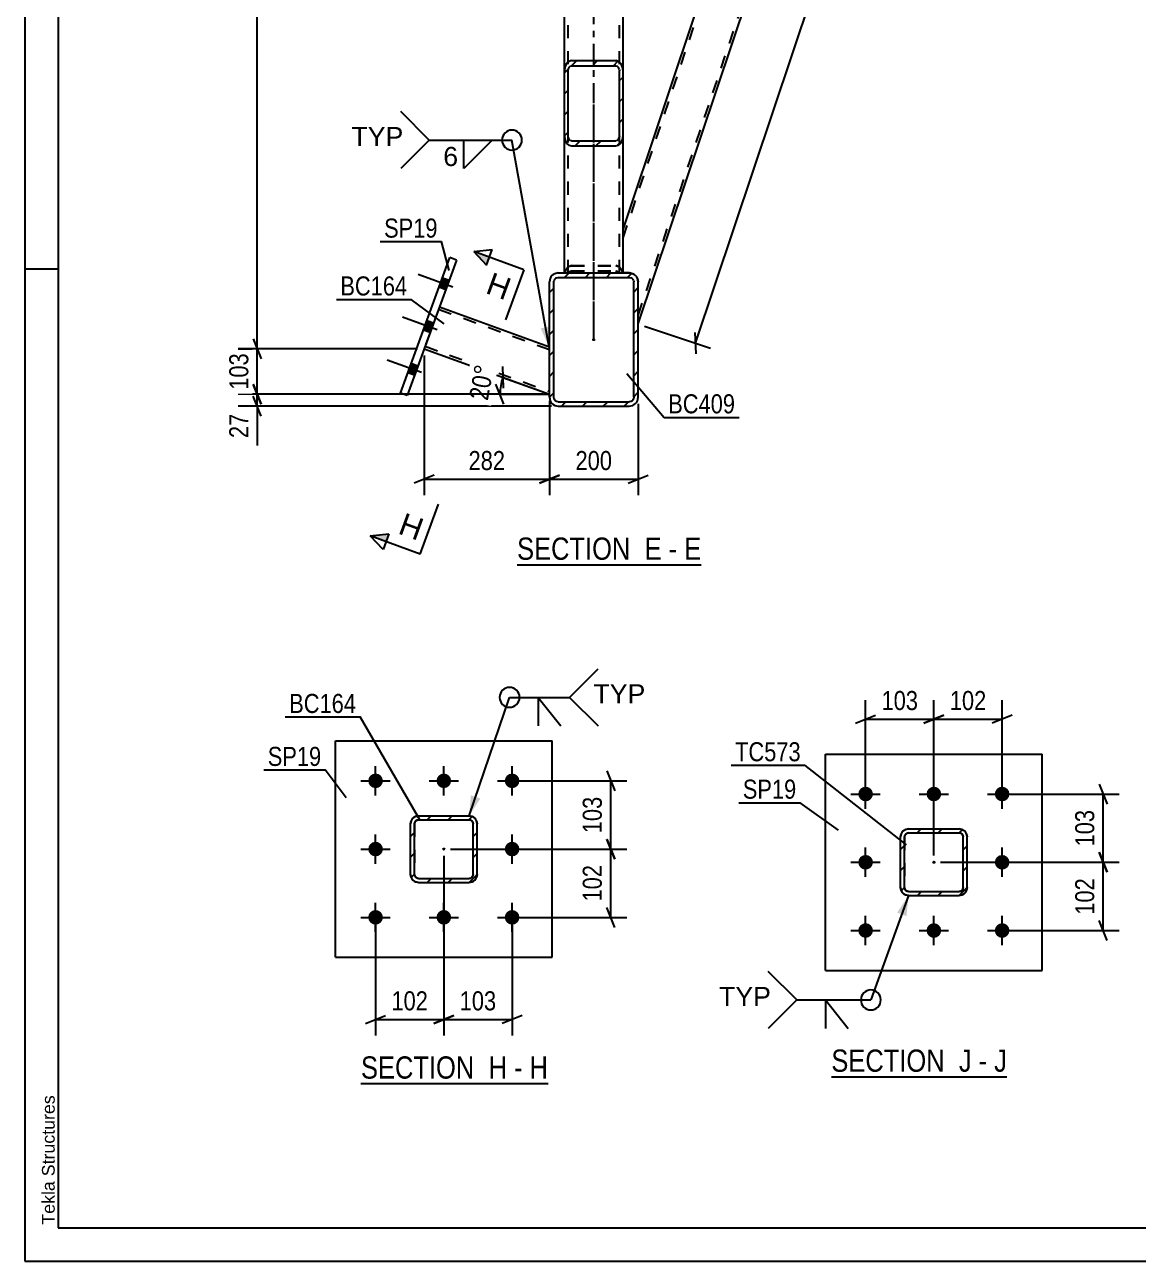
# Model space of a CAD drawing. Header units: millimetres. Extents: x 0 to 594, y 0 to 420.
# Drawn here: x 0 to 167.2, y 0 to 185.7 of the extents above; entities that cross this region are included whole.
import ezdxf

# ---------------------------------------------------------------- set-up
doc = ezdxf.new("R2010")
doc.units = ezdxf.units.MM
doc.linetypes.add('DXK_LINE_DOT2', pattern=[3.9198, 1.9599, -1.9599])
doc.linetypes.add('DXK_LINE_DOT3', pattern=[5.9187, 2.979, -0.9799, 0.9799, -0.9799])
doc.styles.add('Arial', font='ARIAL.TTF', dxfattribs={"height": 0.2})
doc.styles.add('Arial Narrow', font='ARIALN.TTF', dxfattribs={"height": 0.2})

# ---------------------------------------------------------------- blocks, each defined once
blk = doc.blocks.new('Unknown-761549947-1163 - 19837')
at = {"color": 5, "linetype": 'Continuous'}
for p, q in [((0, 420), (0, 0)), ((5, 415), (5, 5)), ((5, 149), (0, 149)), ((5, 5), (589, 5)), ((0, 0), (594, 0))]:
    blk.add_line(p, q, dxfattribs=at)
at = {"color": 174, "linetype": 'Continuous', "style": 'Arial'}
blk.add_text('Tekla Structures', height=1.9102, rotation=90, dxfattribs=at).set_placement((4.5, 5.5))
blk = doc.blocks.new('Unknown-761549947-11 - 20387')
at = {"color": 6, "linetype": 'Continuous'}
blk.add_line((50.49, 26.68), (78.57, 26.68), dxfattribs=at)
at = {"color": 0, "linetype": 'Continuous'}
for points in [[(68.6, 27.43), (68.6, 30.93), (50.49, 30.93), (50.49, 27.43)], [(72.42, 27.43), (72.42, 30.93), (69.65, 30.93), (69.65, 27.43)], [(74.75, 27.43), (74.75, 30.93), (73.47, 30.93), (73.47, 27.43)], [(78.57, 27.43), (78.57, 30.93), (75.8, 30.93), (75.8, 27.43)]]:
    blk.add_wipeout(points, dxfattribs=at)
at = {"color": 7, "linetype": 'Continuous', "style": 'Arial Narrow'}
for s, p in [('SECTION ', (50.49, 27.43)), ('H', (69.65, 27.43)), ('H', (75.8, 27.43)), ('-', (73.47, 27.43))]:
    blk.add_text(s, height=3.34, dxfattribs=at).set_placement(p)
blk = doc.blocks.new('Unknown-761549947-12 - 20851')
at = {"color": 6, "linetype": 'Continuous'}
blk.add_line((121.12, 27.71), (147.48, 27.71), dxfattribs=at)
at = {"color": 0, "linetype": 'Continuous'}
for points in [[(139.23, 28.46), (139.23, 31.96), (121.12, 31.96), (121.12, 28.46)], [(142.19, 28.46), (142.19, 31.96), (140.28, 31.96), (140.28, 28.46)], [(144.52, 28.46), (144.52, 31.96), (143.24, 31.96), (143.24, 28.46)], [(147.48, 28.46), (147.48, 31.96), (145.57, 31.96), (145.57, 28.46)]]:
    blk.add_wipeout(points, dxfattribs=at)
at = {"color": 7, "linetype": 'Continuous', "style": 'Arial Narrow'}
for s, p in [('SECTION ', (121.12, 28.46)), ('J', (140.28, 28.46)), ('J', (145.57, 28.46)), ('-', (143.24, 28.46))]:
    blk.add_text(s, height=3.34, dxfattribs=at).set_placement(p)
blk = doc.blocks.new('Unknown-761549947-67 - 13971')
at = {"color": 6, "linetype": 'Continuous'}
blk.add_line((73.93, 104.6), (101.58, 104.6), dxfattribs=at)
at = {"color": 0, "linetype": 'Continuous'}
for points in [[(92.04, 105.35), (92.04, 108.85), (73.93, 108.85), (73.93, 105.35)], [(95.64, 105.35), (95.64, 108.85), (93.09, 108.85), (93.09, 105.35)], [(97.97, 105.35), (97.97, 108.85), (96.69, 108.85), (96.69, 105.35)], [(101.58, 105.35), (101.58, 108.85), (99.02, 108.85), (99.02, 105.35)]]:
    blk.add_wipeout(points, dxfattribs=at)
at = {"color": 7, "linetype": 'Continuous', "style": 'Arial Narrow'}
for s, p in [('SECTION ', (73.93, 105.35)), ('E', (93.09, 105.35)), ('E', (99.02, 105.35)), ('-', (96.69, 105.35))]:
    blk.add_text(s, height=3.34, dxfattribs=at).set_placement(p)
blk = doc.blocks.new('Part-761549947-20405 - 20387')
at = {"linetype": 'Continuous'}
h = blk.add_hatch(dxfattribs=at)
h.set_pattern_fill('', scale=0.7, style=0, pattern_type=0)
h.set_pattern_definition([(45, (66.7297, 56.8973), (-1.57154, 1.57154), [])])
h.paths.add_polyline_path([(59.13, 56.9), (66.73, 56.9), (67.19, 56.99), (67.58, 57.25), (67.84, 57.64), (67.93, 58.1), (67.93, 65.7), (67.84, 66.16), (67.58, 66.55), (67.19, 66.81), (66.73, 66.9), (59.13, 66.9), (58.67, 66.81), (58.28, 66.55), (58.02, 66.16), (57.93, 65.7), (57.93, 58.1), (58.02, 57.64), (58.28, 57.25), (58.67, 56.99)])
h.paths.add_polyline_path([(58.58, 57.87), (58.53, 58.1), (58.53, 65.7), (58.58, 65.93), (58.71, 66.12), (58.9, 66.25), (59.13, 66.3), (66.73, 66.3), (66.96, 66.25), (67.15, 66.12), (67.28, 65.93), (67.33, 65.7), (67.33, 58.1), (67.28, 57.87), (67.15, 57.67), (66.96, 57.54), (66.73, 57.5), (59.13, 57.5), (58.9, 57.54), (58.71, 57.67)])
blk.add_hatch(color=30, dxfattribs=at).paths.add_polyline_path([(62.93, 61.8, -1), (62.93, 62, -1)])
at = {"color": 7, "linetype": 'DXK_LINE_DOT2'}
for p, q in [((58.67, 66.81), (59.13, 66.9)), ((59.13, 66.9), (66.73, 66.9)), ((66.73, 66.9), (67.19, 66.81)), ((57.93, 65.7), (58.02, 66.16)), ((57.93, 58.1), (57.93, 65.7)), ((58.58, 65.93), (58.53, 65.7)), ((58.53, 65.7), (58.53, 58.1)), ((58.71, 66.12), (58.58, 65.93)), ((58.9, 66.25), (58.71, 66.12)), ((59.13, 66.3), (58.9, 66.25)), ((59.13, 66.3), (66.73, 66.3)), ((66.96, 66.25), (66.73, 66.3)), ((67.15, 66.12), (66.96, 66.25)), ((67.28, 65.93), (67.15, 66.12)), ((67.33, 65.7), (67.28, 65.93)), ((67.33, 58.1), (67.33, 65.7)), ((67.84, 66.16), (67.93, 65.7)), ((67.93, 58.1), (67.93, 65.7)), ((58.02, 57.64), (57.93, 58.1)), ((58.53, 58.1), (58.58, 57.87)), ((58.58, 57.87), (58.71, 57.67)), ((58.71, 57.67), (58.9, 57.54)), ((66.96, 57.54), (67.15, 57.67)), ((67.15, 57.67), (67.28, 57.87)), ((67.28, 57.87), (67.33, 58.1)), ((67.93, 58.1), (67.84, 57.64)), ((59.13, 56.9), (58.67, 56.99)), ((58.9, 57.54), (59.13, 57.5)), ((59.13, 57.5), (66.73, 57.5)), ((59.13, 56.9), (66.73, 56.9)), ((66.73, 57.5), (66.96, 57.54)), ((67.19, 56.99), (66.73, 56.9))]:
    blk.add_line(p, q, dxfattribs=at)
at = {"color": 2, "linetype": 'Continuous'}
for p, q in [((59.13, 66.9), (58.67, 66.81)), ((59.13, 66.9), (66.73, 66.9)), ((67.19, 66.81), (66.73, 66.9)), ((58.02, 66.16), (57.93, 65.7)), ((57.93, 58.1), (57.93, 65.7)), ((58.53, 65.7), (58.58, 65.93)), ((58.53, 58.1), (58.53, 65.7)), ((58.58, 65.93), (58.71, 66.12)), ((58.71, 66.12), (58.9, 66.25)), ((58.9, 66.25), (59.13, 66.3)), ((59.13, 66.3), (66.73, 66.3)), ((66.73, 66.3), (66.96, 66.25)), ((66.96, 66.25), (67.15, 66.12)), ((67.15, 66.12), (67.28, 65.93)), ((67.28, 65.93), (67.33, 65.7)), ((67.33, 58.1), (67.33, 65.7)), ((67.93, 65.7), (67.84, 66.16)), ((67.93, 58.1), (67.93, 65.7)), ((57.93, 58.1), (58.02, 57.64)), ((58.58, 57.87), (58.53, 58.1)), ((58.71, 57.67), (58.58, 57.87)), ((58.9, 57.54), (58.71, 57.67)), ((67.15, 57.67), (66.96, 57.54)), ((67.28, 57.87), (67.15, 57.67)), ((67.33, 58.1), (67.28, 57.87)), ((67.84, 57.64), (67.93, 58.1)), ((58.67, 56.99), (59.13, 56.9)), ((59.13, 57.5), (58.9, 57.54)), ((59.13, 57.5), (66.73, 57.5)), ((59.13, 56.9), (66.73, 56.9)), ((66.96, 57.54), (66.73, 57.5)), ((66.73, 56.9), (67.19, 56.99))]:
    blk.add_line(p, q, dxfattribs=at)
at = {"color": 7, "linetype": 'DXK_LINE_DOT3'}
blk.add_line((62.93, 61.9), (62.93, 61.9), dxfattribs=at)
at = {"color": 30, "linetype": 'DXK_LINE_DOT3'}
blk.add_line((62.93, 61.9), (62.93, 61.9), dxfattribs=at)
at = {"color": 30, "linetype": 'Continuous'}
blk.add_circle((62.93, 61.9), 0.1, dxfattribs=at)
at = {"color": 7, "linetype": 'DXK_LINE_DOT2'}
for centre, start, end in [((59.13, 65.7), 112.5, 157.5), ((66.73, 65.7), 22.5, 67.5), ((59.13, 58.1), 202.5, 247.5), ((66.73, 58.1), 292.5, 337.5)]:
    blk.add_arc(centre, 1.2, start, end, dxfattribs=at)
at = {"color": 2, "linetype": 'Continuous'}
for centre, start, end in [((59.13, 65.7), 112.5, 157.5), ((66.73, 65.7), 22.5, 67.5), ((59.13, 58.1), 202.5, 247.5), ((66.73, 58.1), 292.5, 337.5)]:
    blk.add_arc(centre, 1.2, start, end, dxfattribs=at)
blk = doc.blocks.new('Part-761549947-20417 - 20387')
at = {"color": 2, "linetype": 'Continuous'}
for p, q in [((46.68, 45.65), (46.68, 78.15)), ((46.68, 78.15), (79.18, 78.15)), ((79.18, 45.65), (79.18, 78.15)), ((46.68, 45.65), (79.18, 45.65))]:
    blk.add_line(p, q, dxfattribs=at)
blk = doc.blocks.new('Bolt-761549947-20475 - 20387')
at = {"linetype": 'Continuous'}
for points in [[(52.68, 73.25, -1), (52.68, 71.05, -1)], [(62.93, 73.25, -1), (62.93, 71.05, -1)], [(73.18, 73.25, -1), (73.18, 71.05, -1)], [(52.68, 63, -1), (52.68, 60.8, -1)], [(73.18, 63, -1), (73.18, 60.8, -1)], [(52.68, 52.75, -1), (52.68, 50.55, -1)], [(62.93, 52.75, -1), (62.93, 50.55, -1)], [(73.18, 52.75, -1), (73.18, 50.55, -1)]]:
    blk.add_hatch(color=1, dxfattribs=at).paths.add_polyline_path(points)
at = {"color": 1, "linetype": 'Continuous'}
for p, q in [((52.68, 69.95), (52.68, 74.35)), ((62.93, 69.95), (62.93, 74.35)), ((73.18, 69.95), (73.18, 74.35)), ((50.48, 72.15), (54.88, 72.15)), ((60.73, 72.15), (65.13, 72.15)), ((70.98, 72.15), (75.38, 72.15)), ((52.68, 59.7), (52.68, 64.1)), ((73.18, 59.7), (73.18, 64.1)), ((50.48, 61.9), (54.88, 61.9)), ((70.98, 61.9), (75.38, 61.9)), ((52.68, 49.45), (52.68, 53.85)), ((62.93, 49.45), (62.93, 53.85)), ((73.18, 49.45), (73.18, 53.85)), ((50.48, 51.65), (54.88, 51.65)), ((60.73, 51.65), (65.13, 51.65)), ((70.98, 51.65), (75.38, 51.65))]:
    blk.add_line(p, q, dxfattribs=at)
blk = doc.blocks.new('Part-761549947-20867 - 20851')
at = {"linetype": 'Continuous'}
h = blk.add_hatch(dxfattribs=at)
h.set_pattern_fill('', scale=0.7, style=0, pattern_type=0)
h.set_pattern_definition([(45, (140.3144, 54.921), (-1.57154, 1.57154), [])])
h.paths.add_polyline_path([(132.71, 54.92), (140.31, 54.92), (140.77, 55.01), (141.16, 55.27), (141.42, 55.66), (141.51, 56.12), (141.51, 63.72), (141.42, 64.18), (141.16, 64.57), (140.77, 64.83), (140.31, 64.92), (132.71, 64.92), (132.26, 64.83), (131.87, 64.57), (131.61, 64.18), (131.51, 63.72), (131.51, 56.12), (131.61, 55.66), (131.87, 55.27), (132.26, 55.01)])
h.paths.add_polyline_path([(132.16, 55.89), (132.11, 56.12), (132.11, 63.72), (132.16, 63.95), (132.29, 64.15), (132.48, 64.28), (132.71, 64.32), (140.31, 64.32), (140.54, 64.28), (140.74, 64.15), (140.87, 63.95), (140.91, 63.72), (140.91, 56.12), (140.87, 55.89), (140.74, 55.7), (140.54, 55.57), (140.31, 55.52), (132.71, 55.52), (132.48, 55.57), (132.29, 55.7)])
blk.add_hatch(color=30, dxfattribs=at).paths.add_polyline_path([(136.51, 59.82, -1), (136.51, 60.02, -1)])
at = {"color": 7, "linetype": 'DXK_LINE_DOT2'}
for p, q in [((131.51, 63.72), (131.61, 64.18)), ((131.51, 56.12), (131.51, 63.72)), ((132.16, 63.95), (132.11, 63.72)), ((132.11, 63.72), (132.11, 56.12)), ((132.29, 64.15), (132.16, 63.95)), ((132.26, 64.83), (132.71, 64.92)), ((132.48, 64.28), (132.29, 64.15)), ((132.71, 64.32), (132.48, 64.28)), ((132.71, 64.92), (140.31, 64.92)), ((132.71, 64.32), (140.31, 64.32)), ((140.31, 64.92), (140.77, 64.83)), ((140.54, 64.28), (140.31, 64.32)), ((140.74, 64.15), (140.54, 64.28)), ((140.87, 63.95), (140.74, 64.15)), ((140.91, 63.72), (140.87, 63.95)), ((140.91, 56.12), (140.91, 63.72)), ((141.42, 64.18), (141.51, 63.72)), ((141.51, 56.12), (141.51, 63.72)), ((131.61, 55.66), (131.51, 56.12)), ((132.11, 56.12), (132.16, 55.89)), ((132.16, 55.89), (132.29, 55.7)), ((140.74, 55.7), (140.87, 55.89)), ((140.87, 55.89), (140.91, 56.12)), ((141.51, 56.12), (141.42, 55.66)), ((132.71, 54.92), (132.26, 55.01)), ((132.29, 55.7), (132.48, 55.57)), ((132.48, 55.57), (132.71, 55.52)), ((132.71, 55.52), (140.31, 55.52)), ((132.71, 54.92), (140.31, 54.92)), ((140.31, 55.52), (140.54, 55.57)), ((140.77, 55.01), (140.31, 54.92)), ((140.54, 55.57), (140.74, 55.7))]:
    blk.add_line(p, q, dxfattribs=at)
at = {"color": 2, "linetype": 'Continuous'}
for p, q in [((131.61, 64.18), (131.51, 63.72)), ((131.51, 56.12), (131.51, 63.72)), ((132.11, 63.72), (132.16, 63.95)), ((132.11, 56.12), (132.11, 63.72)), ((132.16, 63.95), (132.29, 64.15)), ((132.71, 64.92), (132.26, 64.83)), ((132.29, 64.15), (132.48, 64.28)), ((132.48, 64.28), (132.71, 64.32)), ((132.71, 64.92), (140.31, 64.92)), ((132.71, 64.32), (140.31, 64.32)), ((140.77, 64.83), (140.31, 64.92)), ((140.31, 64.32), (140.54, 64.28)), ((140.54, 64.28), (140.74, 64.15)), ((140.74, 64.15), (140.87, 63.95)), ((140.87, 63.95), (140.91, 63.72)), ((140.91, 56.12), (140.91, 63.72)), ((141.51, 63.72), (141.42, 64.18)), ((141.51, 56.12), (141.51, 63.72)), ((131.51, 56.12), (131.61, 55.66)), ((132.16, 55.89), (132.11, 56.12)), ((132.29, 55.7), (132.16, 55.89)), ((140.87, 55.89), (140.74, 55.7)), ((140.91, 56.12), (140.87, 55.89)), ((141.42, 55.66), (141.51, 56.12)), ((132.26, 55.01), (132.71, 54.92)), ((132.48, 55.57), (132.29, 55.7)), ((132.71, 55.52), (132.48, 55.57)), ((132.71, 55.52), (140.31, 55.52)), ((132.71, 54.92), (140.31, 54.92)), ((140.54, 55.57), (140.31, 55.52)), ((140.31, 54.92), (140.77, 55.01)), ((140.74, 55.7), (140.54, 55.57))]:
    blk.add_line(p, q, dxfattribs=at)
at = {"color": 7, "linetype": 'DXK_LINE_DOT3'}
blk.add_line((136.51, 59.92), (136.51, 59.92), dxfattribs=at)
at = {"color": 30, "linetype": 'DXK_LINE_DOT3'}
blk.add_line((136.51, 59.92), (136.51, 59.92), dxfattribs=at)
at = {"color": 30, "linetype": 'Continuous'}
blk.add_circle((136.51, 59.92), 0.1, dxfattribs=at)
at = {"color": 7, "linetype": 'DXK_LINE_DOT2'}
for centre, start, end in [((132.71, 63.72), 112.5, 157.5), ((140.31, 63.72), 22.5, 67.5), ((132.71, 56.12), 202.5, 247.5), ((140.31, 56.12), 292.5, 337.5)]:
    blk.add_arc(centre, 1.2, start, end, dxfattribs=at)
at = {"color": 2, "linetype": 'Continuous'}
for centre, start, end in [((132.71, 63.72), 112.5, 157.5), ((140.31, 63.72), 22.5, 67.5), ((132.71, 56.12), 202.5, 247.5), ((140.31, 56.12), 292.5, 337.5)]:
    blk.add_arc(centre, 1.2, start, end, dxfattribs=at)
blk = doc.blocks.new('Part-761549947-20879 - 20851')
at = {"color": 2, "linetype": 'Continuous'}
for p, q in [((120.26, 43.67), (120.26, 76.17)), ((120.26, 76.17), (152.76, 76.17)), ((152.76, 43.67), (152.76, 76.17)), ((120.26, 43.67), (152.76, 43.67))]:
    blk.add_line(p, q, dxfattribs=at)
blk = doc.blocks.new('Bolt-761549947-20937 - 20851')
at = {"linetype": 'Continuous'}
for points in [[(126.26, 71.27, -1), (126.26, 69.07, -1)], [(136.51, 71.27, -1), (136.51, 69.07, -1)], [(146.76, 71.27, -1), (146.76, 69.07, -1)], [(126.26, 61.02, -1), (126.26, 58.82, -1)], [(146.76, 61.02, -1), (146.76, 58.82, -1)], [(126.26, 50.77, -1), (126.26, 48.57, -1)], [(136.51, 50.77, -1), (136.51, 48.57, -1)], [(146.76, 50.77, -1), (146.76, 48.57, -1)]]:
    blk.add_hatch(color=1, dxfattribs=at).paths.add_polyline_path(points)
at = {"color": 1, "linetype": 'Continuous'}
for p, q in [((126.26, 67.97), (126.26, 72.37)), ((136.51, 67.97), (136.51, 72.37)), ((146.76, 67.97), (146.76, 72.37)), ((124.06, 70.17), (128.46, 70.17)), ((134.31, 70.17), (138.71, 70.17)), ((144.56, 70.17), (148.96, 70.17)), ((126.26, 57.72), (126.26, 62.12)), ((146.76, 57.72), (146.76, 62.12)), ((124.06, 59.92), (128.46, 59.92)), ((144.56, 59.92), (148.96, 59.92)), ((126.26, 47.47), (126.26, 51.87)), ((136.51, 47.47), (136.51, 51.87)), ((146.76, 47.47), (146.76, 51.87)), ((124.06, 49.67), (128.46, 49.67)), ((134.31, 49.67), (138.71, 49.67)), ((144.56, 49.67), (148.96, 49.67))]:
    blk.add_line(p, q, dxfattribs=at)
blk = doc.blocks.new('Part-761549947-13993 - 13971')
at = {"color": 7, "linetype": 'DXK_LINE_DOT3'}
blk.add_line((85.44, 138.42), (85.44, 351.08), dxfattribs=at)
at = {"color": 7, "linetype": 'DXK_LINE_DOT2'}
for p, q in [((81.58, 148.42), (81.58, 341.08)), ((89.31, 148.42), (89.31, 341.08)), ((81.04, 148.42), (81.04, 178.76)), ((89.84, 148.42), (89.84, 178.76)), ((81.04, 148.42), (89.84, 148.42))]:
    blk.add_line(p, q, dxfattribs=at)
at = {"color": 2, "linetype": 'Continuous'}
for p, q in [((81.04, 178.76), (81.04, 310.68)), ((89.84, 178.76), (89.84, 310.68))]:
    blk.add_line(p, q, dxfattribs=at)
blk = doc.blocks.new('Part-761549947-14110 - 13971')
at = {"linetype": 'Continuous'}
h = blk.add_hatch(dxfattribs=at)
h.set_pattern_fill('', scale=0.7, style=0, pattern_type=0)
h.set_pattern_definition([(45, (81.0418, 169.0413), (-1.57154, 1.57154), [])])
h.paths.add_polyline_path([(81.04, 178.76), (81.04, 169.04), (81.12, 168.45), (81.35, 167.94), (81.7, 167.61), (82.11, 167.49), (88.78, 167.49), (89.18, 167.61), (89.53, 167.94), (89.76, 168.45), (89.84, 169.04), (89.84, 178.76), (89.76, 179.35), (89.53, 179.85), (89.18, 180.19), (88.78, 180.31), (82.11, 180.31), (81.7, 180.19), (81.35, 179.85), (81.12, 179.35)])
h.paths.add_polyline_path([(81.73, 179.3), (81.9, 179.47), (82.11, 179.53), (88.78, 179.53), (88.98, 179.47), (89.15, 179.3), (89.27, 179.05), (89.31, 178.76), (89.31, 169.04), (89.27, 168.74), (89.15, 168.49), (88.98, 168.32), (88.78, 168.26), (82.11, 168.26), (81.9, 168.32), (81.73, 168.49), (81.62, 168.74), (81.58, 169.04), (81.58, 178.76), (81.62, 179.05)])
at = {"color": 2, "linetype": 'Continuous'}
for p, q in [((82.11, 180.31), (81.7, 180.19)), ((82.11, 180.31), (88.78, 180.31)), ((89.18, 180.19), (88.78, 180.31)), ((81.12, 179.35), (81.04, 178.76)), ((81.04, 169.04), (81.04, 178.76)), ((81.58, 178.76), (81.62, 179.05)), ((81.58, 169.04), (81.58, 178.76)), ((81.9, 179.47), (82.11, 179.53)), ((82.11, 179.53), (88.78, 179.53)), ((88.78, 179.53), (88.98, 179.47)), ((89.27, 179.05), (89.31, 178.76)), ((89.31, 169.04), (89.31, 178.76)), ((89.84, 178.76), (89.76, 179.35)), ((89.84, 169.04), (89.84, 178.76)), ((81.04, 148.42), (81.04, 169.04)), ((81.04, 169.04), (81.12, 168.45)), ((81.62, 168.74), (81.58, 169.04)), ((89.31, 169.04), (89.27, 168.74)), ((89.76, 168.45), (89.84, 169.04)), ((89.84, 148.42), (89.84, 169.04)), ((81.7, 167.61), (82.11, 167.49)), ((82.11, 168.26), (81.9, 168.32)), ((82.11, 168.26), (88.78, 168.26)), ((82.11, 167.49), (88.78, 167.49)), ((88.98, 168.32), (88.78, 168.26)), ((88.78, 167.49), (89.18, 167.61))]:
    blk.add_line(p, q, dxfattribs=at)
at = {"color": 7, "linetype": 'DXK_LINE_DOT2'}
for p, q in [((81.04, 169.04), (81.04, 178.76)), ((81.58, 148.42), (81.58, 178.76)), ((89.31, 148.42), (89.31, 178.76)), ((89.84, 169.04), (89.84, 178.76)), ((81.7, 149.37), (82.11, 149.49)), ((81.9, 148.65), (81.73, 148.48)), ((82.11, 148.71), (81.9, 148.65)), ((82.11, 149.49), (88.78, 149.49)), ((82.11, 148.71), (88.78, 148.71)), ((88.78, 149.49), (89.18, 149.37)), ((88.98, 148.65), (88.78, 148.71)), ((89.15, 148.48), (88.98, 148.65)), ((81.04, 148.42), (89.84, 148.42)), ((81.11, 148.42), (81.12, 148.53)), ((81.73, 148.48), (81.7, 148.42)), ((89.18, 148.42), (89.15, 148.48)), ((89.76, 148.53), (89.78, 148.42))]:
    blk.add_line(p, q, dxfattribs=at)
at = {"color": 7, "linetype": 'DXK_LINE_DOT3'}
blk.add_line((85.44, 141.14), (85.44, 173.9), dxfattribs=at)
at = {"color": 2, "linetype": 'Continuous'}
for centre, radius, start, end in [((82.5, 179.02), 1.41, 124.407, 166.6702), ((88.38, 179.02), 1.41, 13.3298, 55.593), ((82.3, 178.89), 0.707, 124.407, 166.6702), ((88.58, 178.89), 0.707, 13.3298, 55.593), ((82.5, 168.77), 1.41, 193.3298, 235.593), ((82.3, 168.91), 0.707, 193.3298, 235.593), ((88.58, 168.91), 0.707, 304.407, 346.6702), ((88.38, 168.77), 1.41, 304.407, 346.6702)]:
    blk.add_arc(centre, radius, start, end, dxfattribs=at)
at = {"color": 7, "linetype": 'DXK_LINE_DOT2'}
for centre, start, end in [((82.5, 148.2), 124.407, 166.6702), ((88.38, 148.2), 13.3298, 55.593)]:
    blk.add_arc(centre, 1.41, start, end, dxfattribs=at)
blk = doc.blocks.new('Part-761549947-14038 - 13971')
at = {"color": 2, "linetype": 'Continuous'}
for p, q in [((56.41, 130.36), (63.82, 150.72)), ((64.83, 150.36), (63.82, 150.72)), ((64.83, 150.36), (57.42, 130)), ((57.42, 130), (56.41, 130.36))]:
    blk.add_line(p, q, dxfattribs=at)
blk = doc.blocks.new('Part-761549947-14005 - 13971')
at = {"color": 7, "linetype": 'DXK_LINE_DOT2'}
for p, q in [((62.26, 143.31), (59.98, 137.04)), ((78.78, 136.87), (62.12, 142.93)), ((60.12, 137.42), (78.78, 130.63)), ((78.78, 130.2), (78.78, 137.3))]:
    blk.add_line(p, q, dxfattribs=at)
at = {"color": 2, "linetype": 'Continuous'}
for p, q in [((78.78, 137.3), (62.26, 143.31)), ((59.98, 137.04), (78.78, 130.2))]:
    blk.add_line(p, q, dxfattribs=at)
blk = doc.blocks.new('Part-761549947-14007 - 13971')
at = {"color": 7, "linetype": 'DXK_LINE_DOT2'}
for p, q in [((81.04, 148.42), (81.04, 171.28)), ((81.58, 148.42), (81.58, 171.28)), ((89.31, 148.42), (89.31, 171.28)), ((89.84, 148.42), (89.84, 171.28)), ((81.9, 149.46), (81.7, 149.4)), ((81.73, 148.51), (81.9, 148.68)), ((82.11, 149.52), (81.9, 149.46)), ((81.9, 148.68), (82.11, 148.74)), ((82.11, 149.52), (88.78, 149.52)), ((82.11, 148.74), (88.78, 148.74)), ((89.18, 149.4), (88.78, 149.52)), ((88.78, 148.74), (88.98, 148.68)), ((88.98, 148.68), (89.15, 148.51)), ((81.04, 148.42), (89.84, 148.42)), ((81.12, 148.56), (81.1, 148.42)), ((81.69, 148.42), (81.73, 148.51)), ((89.15, 148.51), (89.2, 148.42)), ((89.78, 148.42), (89.76, 148.56))]:
    blk.add_line(p, q, dxfattribs=at)
for centre, start, end in [((82.5, 148.23), 124.4664, 166.7051), ((88.38, 148.23), 13.2949, 55.5336)]:
    blk.add_arc(centre, 1.42, start, end, dxfattribs=at)
blk = doc.blocks.new('Part-761549947-14028 - 13971')
at = {"color": 2, "linetype": 'Continuous'}
for p, q in [((89.84, 154.97), (148.03, 328.51)), ((92.11, 140.76), (154.3, 326.23))]:
    blk.add_line(p, q, dxfattribs=at)
at = {"color": 7, "linetype": 'DXK_LINE_DOT2'}
for p, q in [((89.84, 153.71), (148.41, 328.37)), ((92.11, 142.02), (153.92, 326.37)), ((89.84, 148.42), (89.84, 154.97)), ((90.78, 148.42), (89.84, 148.42)), ((91.29, 148.31), (90.78, 148.42)), ((90.78, 148.42), (91.29, 148.31)), ((91.29, 148.31), (90.78, 148.42)), ((90.78, 148.42), (91.29, 148.31)), ((92.11, 147.08), (92.01, 147.59)), ((92.01, 147.59), (92.11, 147.08)), ((92.11, 147.08), (92.01, 147.59)), ((92.01, 147.59), (92.11, 147.08)), ((92.11, 140.76), (92.11, 147.08))]:
    blk.add_line(p, q, dxfattribs=at)
blk.add_arc((90.78, 147.08), 1.33, 22.5, 67.5, dxfattribs=at)
blk.add_arc((90.78, 147.08), 1.33, 22.5, 67.5, dxfattribs=at)
blk.add_arc((90.78, 147.08), 1.33, 22.5, 67.5, dxfattribs=at)
blk.add_arc((90.78, 147.08), 1.33, 22.5, 67.5, dxfattribs=at)
blk = doc.blocks.new('Part-761549947-14043 - 13971')
at = {"linetype": 'Continuous'}
h = blk.add_hatch(dxfattribs=at)
h.set_pattern_fill('', scale=0.7, style=0, pattern_type=0)
h.set_pattern_definition([(45, (78.7751, 129.7485), (-1.57154, 1.57154), [])])
h.paths.add_polyline_path([(78.78, 147.08), (78.78, 129.75), (78.88, 129.24), (79.17, 128.81), (79.6, 128.52), (80.11, 128.42), (90.78, 128.42), (91.29, 128.52), (91.72, 128.81), (92.01, 129.24), (92.11, 129.75), (92.11, 147.08), (92.01, 147.59), (91.72, 148.02), (91.29, 148.31), (90.78, 148.42), (80.11, 148.42), (79.6, 148.31), (79.17, 148.02), (78.88, 147.59)])
h.paths.add_polyline_path([(79.64, 147.55), (79.85, 147.7), (80.11, 147.75), (90.78, 147.75), (91.03, 147.7), (91.25, 147.55), (91.39, 147.34), (91.44, 147.08), (91.44, 129.75), (91.39, 129.49), (91.25, 129.28), (91.03, 129.13), (90.78, 129.08), (80.11, 129.08), (79.85, 129.13), (79.64, 129.28), (79.49, 129.49), (79.44, 129.75), (79.44, 147.08), (79.49, 147.34)])
blk.add_hatch(color=246, dxfattribs=at).paths.add_polyline_path([(85.44, 138.32, -1), (85.44, 138.52, -1)])
at = {"color": 2, "linetype": 'Continuous'}
for p, q in [((78.88, 147.59), (78.78, 147.08)), ((78.78, 129.75), (78.78, 147.08)), ((79.44, 147.08), (79.49, 147.34)), ((79.44, 129.75), (79.44, 147.08)), ((80.11, 148.42), (79.6, 148.31)), ((79.85, 147.7), (80.11, 147.75)), ((80.11, 148.42), (90.78, 148.42)), ((80.11, 147.75), (90.78, 147.75)), ((91.29, 148.31), (90.78, 148.42)), ((90.78, 147.75), (91.03, 147.7)), ((91.39, 147.34), (91.44, 147.08)), ((91.44, 129.75), (91.44, 147.08)), ((92.11, 147.08), (92.01, 147.59)), ((92.11, 129.75), (92.11, 147.08)), ((78.78, 129.75), (78.88, 129.24)), ((79.49, 129.49), (79.44, 129.75)), ((79.6, 128.52), (80.11, 128.42)), ((80.11, 129.08), (79.85, 129.13)), ((80.11, 129.08), (90.78, 129.08)), ((80.11, 128.42), (90.78, 128.42)), ((91.03, 129.13), (90.78, 129.08)), ((90.78, 128.42), (91.29, 128.52)), ((91.44, 129.75), (91.39, 129.49)), ((92.01, 129.24), (92.11, 129.75))]:
    blk.add_line(p, q, dxfattribs=at)
at = {"color": 7, "linetype": 'DXK_LINE_DOT3'}
blk.add_line((85.44, 138.42), (85.44, 138.42), dxfattribs=at)
at = {"color": 246, "linetype": 'DXK_LINE_DOT2'}
blk.add_line((85.44, 138.42), (85.44, 138.42), dxfattribs=at)
at = {"color": 246, "linetype": 'Continuous'}
blk.add_circle((85.44, 138.42), 0.1, dxfattribs=at)
at = {"color": 2, "linetype": 'Continuous'}
for centre, radius, start, end in [((80.11, 147.08), 1.33, 112.5, 157.5), ((80.11, 147.08), 0.667, 112.5, 157.5), ((90.78, 147.08), 0.667, 22.5, 67.5), ((90.78, 147.08), 1.33, 22.5, 67.5), ((80.11, 129.75), 1.33, 202.5, 247.5), ((80.11, 129.75), 0.667, 202.5, 247.5), ((90.78, 129.75), 0.667, 292.5, 337.5), ((90.78, 129.75), 1.33, 292.5, 337.5)]:
    blk.add_arc(centre, radius, start, end, dxfattribs=at)
blk = doc.blocks.new('Bolt-761549947-14102 - 13971')
at = {"linetype": 'Continuous'}
for points in [[(63.21, 145.91), (63.71, 147.29), (62.71, 147.65), (62.21, 146.27)], [(63.21, 145.91), (63.71, 147.29), (62.71, 147.65), (62.21, 146.27)], [(63.21, 145.91), (63.71, 147.29), (62.71, 147.65), (62.21, 146.27)], [(60.87, 139.49), (61.37, 140.87), (60.37, 141.23), (59.87, 139.85)], [(60.87, 139.49), (61.37, 140.87), (60.37, 141.23), (59.87, 139.85)], [(58.53, 133.07), (59.03, 134.44), (58.03, 134.81), (57.53, 133.43)], [(58.53, 133.07), (59.03, 134.44), (58.03, 134.81), (57.53, 133.43)], [(58.53, 133.07), (59.03, 134.44), (58.03, 134.81), (57.53, 133.43)]]:
    blk.add_hatch(color=1, dxfattribs=at).paths.add_polyline_path(points)
at = {"color": 1, "linetype": 'Continuous'}
for p, q in [((64.27, 146.3), (59.07, 148.19)), ((64.27, 146.3), (59.07, 148.19)), ((64.27, 146.3), (59.07, 148.19)), ((63.71, 147.29), (62.71, 147.65)), ((63.71, 147.29), (62.71, 147.65)), ((63.71, 147.29), (62.71, 147.65)), ((63.21, 145.91), (62.21, 146.27)), ((63.21, 145.91), (62.21, 146.27)), ((63.21, 145.91), (62.21, 146.27)), ((61.94, 139.88), (56.74, 141.77)), ((61.94, 139.88), (56.74, 141.77)), ((61.37, 140.87), (60.37, 141.23)), ((61.37, 140.87), (60.37, 141.23)), ((60.87, 139.49), (59.87, 139.85)), ((60.87, 139.49), (59.87, 139.85)), ((59.6, 133.46), (54.4, 135.35)), ((59.6, 133.46), (54.4, 135.35)), ((59.6, 133.46), (54.4, 135.35)), ((59.03, 134.44), (58.03, 134.81)), ((59.03, 134.44), (58.03, 134.81)), ((59.03, 134.44), (58.03, 134.81)), ((58.53, 133.07), (57.53, 133.43)), ((58.53, 133.07), (57.53, 133.43)), ((58.53, 133.07), (57.53, 133.43))]:
    blk.add_line(p, q, dxfattribs=at)
blk = doc.blocks.new('StraightDimension-761549947-20616 - 20387')
at = {"color": 7, "linetype": 'Continuous'}
for p, q in [((62.93, 60.9), (62.93, 33.93)), ((52.68, 50.65), (52.68, 33.93)), ((51.18, 35.73), (54.18, 36.93)), ((52.68, 36.33), (62.93, 36.33)), ((64.43, 36.93), (61.43, 35.73))]:
    blk.add_line(p, q, dxfattribs=at)
at = {"color": 0}
blk.add_wipeout([(61.15, 37.08), (61.15, 41.28), (54.46, 41.28), (54.46, 37.08)], dxfattribs=at)
at = {"color": 3, "style": 'Arial Narrow'}
blk.add_text('102', height=2.863, dxfattribs=at).set_placement((55.06, 37.68))
blk = doc.blocks.new('StraightDimension-761549947-20615 - 20387')
at = {"color": 7, "linetype": 'Continuous'}
for p, q in [((62.93, 60.9), (62.93, 33.93)), ((73.18, 50.65), (73.18, 33.93)), ((61.43, 35.73), (64.43, 36.93)), ((62.93, 36.33), (73.18, 36.33)), ((74.68, 36.93), (71.68, 35.73))]:
    blk.add_line(p, q, dxfattribs=at)
at = {"color": 0}
blk.add_wipeout([(71.4, 37.08), (71.4, 41.28), (64.71, 41.28), (64.71, 37.08)], dxfattribs=at)
at = {"color": 3, "style": 'Arial Narrow'}
blk.add_text('103', height=2.863, dxfattribs=at).set_placement((65.31, 37.68))
blk = doc.blocks.new('StraightDimension-761549947-20586 - 20387')
at = {"color": 7, "linetype": 'Continuous'}
for p, q in [((87.4, 73.65), (88.6, 70.65)), ((74.18, 72.15), (90.4, 72.15)), ((88, 61.9), (88, 72.15)), ((88.6, 60.4), (87.4, 63.4)), ((63.93, 61.9), (90.4, 61.9))]:
    blk.add_line(p, q, dxfattribs=at)
at = {"color": 0}
blk.add_wipeout([(87.25, 70.36), (83.05, 70.36), (83.05, 63.68), (87.25, 63.68)], dxfattribs=at)
at = {"color": 3, "style": 'Arial Narrow'}
blk.add_text('103', height=2.863, rotation=90.0002, dxfattribs=at).set_placement((86.65, 64.28))
blk = doc.blocks.new('StraightDimension-761549947-20587 - 20387')
at = {"color": 7, "linetype": 'Continuous'}
for p, q in [((87.4, 63.4), (88.6, 60.4)), ((63.93, 61.9), (90.4, 61.9)), ((88, 51.65), (88, 61.9)), ((88.6, 50.15), (87.4, 53.15)), ((74.18, 51.65), (90.4, 51.65))]:
    blk.add_line(p, q, dxfattribs=at)
at = {"color": 0}
blk.add_wipeout([(87.25, 60.11), (83.05, 60.11), (83.05, 53.43), (87.25, 53.43)], dxfattribs=at)
at = {"color": 3, "style": 'Arial Narrow'}
blk.add_text('102', height=2.863, rotation=90.0002, dxfattribs=at).set_placement((86.65, 54.03))
blk = doc.blocks.new('StraightDimension-761549947-21033 - 20851')
at = {"color": 7, "linetype": 'Continuous'}
for p, q in [((126.26, 71.17), (126.26, 84.28)), ((136.51, 60.92), (136.51, 84.28)), ((124.76, 80.83), (127.76, 82.03)), ((138.01, 82.03), (135.01, 80.83)), ((126.26, 81.43), (136.51, 81.43))]:
    blk.add_line(p, q, dxfattribs=at)
at = {"color": 0}
blk.add_wipeout([(134.73, 82.18), (134.73, 86.38), (128.05, 86.38), (128.05, 82.18)], dxfattribs=at)
at = {"color": 3, "style": 'Arial Narrow'}
blk.add_text('103', height=2.863, dxfattribs=at).set_placement((128.65, 82.78))
blk = doc.blocks.new('StraightDimension-761549947-21032 - 20851')
at = {"color": 7, "linetype": 'Continuous'}
for p, q in [((136.51, 60.92), (136.51, 84.28)), ((146.76, 71.17), (146.76, 84.28)), ((135.01, 80.83), (138.01, 82.03)), ((148.26, 82.03), (145.26, 80.83)), ((136.51, 81.43), (146.76, 81.43))]:
    blk.add_line(p, q, dxfattribs=at)
at = {"color": 0}
blk.add_wipeout([(144.98, 82.18), (144.98, 86.38), (138.3, 86.38), (138.3, 82.18)], dxfattribs=at)
at = {"color": 3, "style": 'Arial Narrow'}
blk.add_text('102', height=2.863, dxfattribs=at).set_placement((138.9, 82.78))
blk = doc.blocks.new('StraightDimension-761549947-21053 - 20851')
at = {"color": 7, "linetype": 'Continuous'}
for p, q in [((161.34, 71.67), (162.54, 68.67)), ((147.76, 70.17), (164.34, 70.17)), ((161.94, 59.92), (161.94, 70.17)), ((162.54, 58.42), (161.34, 61.42)), ((137.51, 59.92), (164.34, 59.92))]:
    blk.add_line(p, q, dxfattribs=at)
at = {"color": 0}
blk.add_wipeout([(161.19, 68.39), (156.99, 68.39), (156.99, 61.7), (161.19, 61.7)], dxfattribs=at)
at = {"color": 3, "style": 'Arial Narrow'}
blk.add_text('103', height=2.863, rotation=90.0002, dxfattribs=at).set_placement((160.59, 62.3))
blk = doc.blocks.new('StraightDimension-761549947-21054 - 20851')
at = {"color": 7, "linetype": 'Continuous'}
for p, q in [((161.34, 61.42), (162.54, 58.42)), ((137.51, 59.92), (164.34, 59.92)), ((161.94, 49.67), (161.94, 59.92)), ((162.54, 48.17), (161.34, 51.17)), ((147.76, 49.67), (164.34, 49.67))]:
    blk.add_line(p, q, dxfattribs=at)
at = {"color": 0}
blk.add_wipeout([(161.19, 58.14), (156.99, 58.14), (156.99, 51.45), (161.19, 51.45)], dxfattribs=at)
at = {"color": 3, "style": 'Arial Narrow'}
blk.add_text('102', height=2.863, rotation=90.0002, dxfattribs=at).set_placement((160.59, 52.05))
blk = doc.blocks.new('StraightDimension-761549947-14426 - 13971')
at = {"color": 7, "linetype": 'Continuous'}
for p, q in [((77.78, 130.2), (32.07, 130.2)), ((34.32, 131.7), (35.52, 128.7)), ((34.92, 128.42), (34.92, 130.2)), ((79.11, 128.42), (32.07, 128.42)), ((35.52, 126.92), (34.32, 129.92))]:
    blk.add_line(p, q, dxfattribs=at)
at = {"color": 0}
blk.add_wipeout([(34.17, 127.89), (29.97, 127.89), (29.97, 123.03), (34.17, 123.03)], dxfattribs=at)
at = {"color": 7, "linetype": 'Continuous'}
blk.add_line((34.92, 128.42), (34.92, 122.51), dxfattribs=at)
blk.add_line((34.92, 128.42), (34.92, 122.51), dxfattribs=at)
at = {"color": 3, "style": 'Arial Narrow'}
blk.add_text('27', height=2.863, rotation=90.0002, dxfattribs=at).set_placement((33.57, 123.63))
blk = doc.blocks.new('StraightDimension-761549947-14219 - 13971')
at = {"color": 7, "linetype": 'Continuous'}
for p, q in [((59.98, 136.04), (59.98, 115.07)), ((78.78, 129.2), (78.78, 115.07)), ((61.48, 118.07), (58.48, 116.87)), ((59.98, 117.47), (78.78, 117.47)), ((77.28, 116.87), (80.28, 118.07))]:
    blk.add_line(p, q, dxfattribs=at)
at = {"color": 0}
blk.add_wipeout([(72.72, 118.22), (72.72, 122.42), (66.04, 122.42), (66.04, 118.22)], dxfattribs=at)
at = {"color": 3, "style": 'Arial Narrow'}
blk.add_text('282', height=2.863, dxfattribs=at).set_placement((66.64, 118.82))
blk = doc.blocks.new('StraightDimension-761549947-14220 - 13971')
at = {"color": 7, "linetype": 'Continuous'}
for p, q in [((78.78, 129.2), (78.78, 115.07)), ((92.11, 128.75), (92.11, 115.07)), ((80.28, 118.07), (77.28, 116.87)), ((78.78, 117.47), (92.11, 117.47)), ((90.61, 116.87), (93.61, 118.07))]:
    blk.add_line(p, q, dxfattribs=at)
at = {"color": 0}
blk.add_wipeout([(88.78, 118.22), (88.78, 122.42), (82.1, 122.42), (82.1, 118.22)], dxfattribs=at)
at = {"color": 3, "style": 'Arial Narrow'}
blk.add_text('200', height=2.863, dxfattribs=at).set_placement((82.7, 118.82))
blk = doc.blocks.new('StraightDimension-761549947-14159 - 13971')
at = {"color": 7, "linetype": 'Continuous'}
for p, q in [((100.7, 137.88), (162.89, 323.35)), ((93.06, 140.44), (102.97, 137.11)), ((100.61, 139.49), (100.79, 136.26))]:
    blk.add_line(p, q, dxfattribs=at)
blk = doc.blocks.new('AngleDimension-761549947-14211 - 13971')
at = {"color": 7, "linetype": 'Continuous'}
for p, q in [((71.75, 134.36), (71.85, 131.13)), ((71.8, 132.74), (78.78, 130.2)), ((71.95, 128.7), (70.75, 131.7)), ((77.78, 130.2), (71.35, 130.2)), ((71.35, 130.2), (78.78, 130.2))]:
    blk.add_line(p, q, dxfattribs=at)
blk.add_arc((78.78, 130.2), 7.42, 160.0001, 180, dxfattribs=at)
at = {"color": 0}
blk.add_wipeout([(71.14, 134.83), (67, 135.56), (65.88, 129.2), (70.02, 128.47)], dxfattribs=at)
at = {"color": 3, "style": 'Arial Narrow'}
blk.add_text('20°', height=2.863, rotation=80.0021, dxfattribs=at).set_placement((69.53, 129.16))
blk = doc.blocks.new('StraightDimension-761549947-14427 - 13971')
at = {"color": 7, "linetype": 'Continuous'}
for p, q in [((34.32, 138.54), (35.52, 135.54)), ((58.98, 137.04), (32.07, 137.04)), ((34.92, 130.2), (34.92, 137.04)), ((77.78, 130.2), (32.07, 130.2)), ((35.52, 128.7), (34.32, 131.7))]:
    blk.add_line(p, q, dxfattribs=at)
at = {"color": 0}
blk.add_wipeout([(34.17, 136.97), (29.97, 136.97), (29.97, 130.28), (34.17, 130.28)], dxfattribs=at)
at = {"color": 3, "style": 'Arial Narrow'}
blk.add_text('103', height=2.863, rotation=90.0002, dxfattribs=at).set_placement((33.57, 130.88))
blk = doc.blocks.new('StraightDimension-761549947-14428 - 13971')
at = {"color": 7, "linetype": 'Continuous'}
for p, q in [((34.92, 137.04), (34.92, 353.68)), ((34.32, 138.54), (35.52, 135.54)), ((58.98, 137.04), (32.07, 137.04))]:
    blk.add_line(p, q, dxfattribs=at)
blk = doc.blocks.new('Mark-761549947-20633 - 20387')
at = {"color": 0}
blk.add_wipeout([(49.76, 82.34), (49.76, 85.34), (39.71, 85.34), (39.71, 82.34)], dxfattribs=at)
blk.add_wipeout([(49.76, 82.34), (49.76, 85.34), (39.71, 85.34), (39.71, 82.34)], dxfattribs=at)
at = {"color": 30, "linetype": 'Continuous'}
for p in [(39.11, 81.74), (59.34, 66.29)]:
    blk.add_line(p, (50.36, 81.74), dxfattribs=at)
at = {"color": 3, "style": 'Arial Narrow'}
blk.add_text('BC164', height=2.863, dxfattribs=at).set_placement((39.71, 82.34))
blk = doc.blocks.new('Mark-761549947-20636 - 20387')
at = {"color": 0}
blk.add_wipeout([(44.53, 74.39), (44.53, 77.39), (36.49, 77.39), (36.49, 74.39)], dxfattribs=at)
blk.add_wipeout([(44.53, 74.39), (44.53, 77.39), (36.49, 77.39), (36.49, 74.39)], dxfattribs=at)
at = {"color": 30, "linetype": 'Continuous'}
for p in [(35.89, 73.79), (48.27, 69.58)]:
    blk.add_line(p, (45.13, 73.79), dxfattribs=at)
at = {"color": 3, "style": 'Arial Narrow'}
blk.add_text('SP19', height=2.863, dxfattribs=at).set_placement((36.49, 74.39))
blk = doc.blocks.new('WeldMark-761549947-20652 - 20387')
at = {"linetype": 'Continuous'}
blk.add_hatch(color=30, dxfattribs=at).paths.add_polyline_path([(68.41, 69.49), (66.73, 66.9), (66.99, 69.98)])
at = {"color": 30, "linetype": 'Continuous'}
for p, q in [((66.73, 66.9), (72.8, 84.69)), ((72.8, 84.69), (81.8, 84.69))]:
    blk.add_line(p, q, dxfattribs=at)
at = {"color": 3, "linetype": 'Continuous'}
for q in [(80.51, 80.41), (77.08, 80.41)]:
    blk.add_line((77.08, 84.69), q, dxfattribs=at)
for start, end in [(90, 270), (270, 90)]:
    blk.add_arc((72.8, 84.69), 1.5, start, end, dxfattribs=at)
at = {"color": 0, "linetype": 'Continuous'}
blk.add_wipeout([(93.17, 83.79), (93.17, 86.79), (85.4, 86.79), (85.4, 83.79)], dxfattribs=at)
blk.add_wipeout([(93.17, 83.79), (93.17, 86.79), (85.4, 86.79), (85.4, 83.79)], dxfattribs=at)
at = {"color": 3, "linetype": 'Continuous'}
for q in [(86.08, 88.98), (86.08, 80.41)]:
    blk.add_line((81.8, 84.69), q, dxfattribs=at)
at = {"color": 3, "linetype": 'Continuous', "style": 'Arial'}
blk.add_text('TYP', height=2.865, dxfattribs=at).set_placement((85.4, 83.79))
blk = doc.blocks.new('Mark-761549947-21073 - 20851')
at = {"color": 0}
blk.add_wipeout([(116.53, 75.09), (116.53, 78.09), (106.66, 78.09), (106.66, 75.09)], dxfattribs=at)
blk.add_wipeout([(116.53, 75.09), (116.53, 78.09), (106.66, 78.09), (106.66, 75.09)], dxfattribs=at)
at = {"color": 30, "linetype": 'Continuous'}
for p in [(106.06, 74.49), (132.4, 62.54)]:
    blk.add_line(p, (117.13, 74.49), dxfattribs=at)
at = {"color": 3, "style": 'Arial Narrow'}
blk.add_text('TC573', height=2.863, dxfattribs=at).set_placement((106.66, 75.09))
blk = doc.blocks.new('Mark-761549947-21076 - 20851')
at = {"color": 0}
blk.add_wipeout([(115.85, 69.47), (115.85, 72.47), (107.82, 72.47), (107.82, 69.47)], dxfattribs=at)
blk.add_wipeout([(115.85, 69.47), (115.85, 72.47), (107.82, 72.47), (107.82, 69.47)], dxfattribs=at)
at = {"color": 30, "linetype": 'Continuous'}
for p in [(107.22, 68.87), (122.19, 64.74)]:
    blk.add_line(p, (116.45, 68.87), dxfattribs=at)
at = {"color": 3, "style": 'Arial Narrow'}
blk.add_text('SP19', height=2.863, dxfattribs=at).set_placement((107.82, 69.47))
blk = doc.blocks.new('WeldMark-761549947-21085 - 20851')
at = {"linetype": 'Continuous'}
blk.add_hatch(color=30, dxfattribs=at).paths.add_polyline_path([(130.99, 52.36), (132.71, 54.92), (132.4, 51.84)])
at = {"color": 30, "linetype": 'Continuous'}
for p in [(132.71, 54.92), (115.94, 39.24)]:
    blk.add_line(p, (127.04, 39.24), dxfattribs=at)
at = {"color": 3, "linetype": 'Continuous'}
for q in [(123.65, 34.96), (120.23, 34.96)]:
    blk.add_line((120.23, 39.24), q, dxfattribs=at)
for start, end in [(90, 270), (270, 90)]:
    blk.add_arc((127.04, 39.24), 1.5, start, end, dxfattribs=at)
at = {"color": 0, "linetype": 'Continuous'}
blk.add_wipeout([(112.04, 38.34), (112.04, 41.34), (104.26, 41.34), (104.26, 38.34)], dxfattribs=at)
blk.add_wipeout([(112.04, 38.34), (112.04, 41.34), (104.26, 41.34), (104.26, 38.34)], dxfattribs=at)
at = {"color": 3, "linetype": 'Continuous'}
for q in [(111.65, 43.53), (111.65, 34.96)]:
    blk.add_line((115.94, 39.24), q, dxfattribs=at)
at = {"color": 3, "linetype": 'Continuous', "style": 'Arial'}
blk.add_text('TYP', height=2.865, dxfattribs=at).set_placement((104.26, 38.34))
blk = doc.blocks.new('Mark-761549947-14039 - 13971')
at = {"color": 0}
blk.add_wipeout([(106.67, 127.34), (106.67, 130.34), (96.62, 130.34), (96.62, 127.34)], dxfattribs=at)
blk.add_wipeout([(106.67, 127.34), (106.67, 130.34), (96.62, 130.34), (96.62, 127.34)], dxfattribs=at)
at = {"color": 30, "linetype": 'Continuous'}
for p, q in [((90.4, 133.34), (96.02, 126.74)), ((96.02, 126.74), (107.27, 126.74))]:
    blk.add_line(p, q, dxfattribs=at)
at = {"color": 3, "style": 'Arial Narrow'}
blk.add_text('BC409', height=2.863, dxfattribs=at).set_placement((96.62, 127.34))
blk = doc.blocks.new('Mark-761549947-14001 - 13971')
at = {"color": 0}
blk.add_wipeout([(57.44, 145.04), (57.44, 148.04), (47.39, 148.04), (47.39, 145.04)], dxfattribs=at)
blk.add_wipeout([(57.44, 145.04), (57.44, 148.04), (47.39, 148.04), (47.39, 145.04)], dxfattribs=at)
at = {"color": 30, "linetype": 'Continuous'}
for p in [(46.79, 144.44), (62.99, 140.76)]:
    blk.add_line(p, (58.04, 144.44), dxfattribs=at)
at = {"color": 3, "style": 'Arial Narrow'}
blk.add_text('BC164', height=2.863, dxfattribs=at).set_placement((47.39, 145.04))
blk = doc.blocks.new('Mark-761549947-14034 - 13971')
at = {"color": 0}
blk.add_wipeout([(61.99, 153.73), (61.99, 156.73), (53.96, 156.73), (53.96, 153.73)], dxfattribs=at)
blk.add_wipeout([(61.99, 153.73), (61.99, 156.73), (53.96, 156.73), (53.96, 153.73)], dxfattribs=at)
at = {"color": 30, "linetype": 'Continuous'}
for p in [(53.36, 153.13), (63.72, 148.8)]:
    blk.add_line(p, (62.59, 153.13), dxfattribs=at)
at = {"color": 3, "style": 'Arial Narrow'}
blk.add_text('SP19', height=2.863, dxfattribs=at).set_placement((53.96, 153.73))
blk = doc.blocks.new('WeldMark-761549947-14471 - 13971')
at = {"linetype": 'Continuous'}
blk.add_hatch(color=30, dxfattribs=at).paths.add_polyline_path([(78.95, 140.37), (78.74, 137.29), (77.47, 140.11)])
at = {"color": 3, "linetype": 'Continuous'}
for q in [(56.45, 172.66), (56.45, 164.09)]:
    blk.add_line((60.74, 168.38), q, dxfattribs=at)
at = {"color": 30, "linetype": 'Continuous'}
blk.add_line((78.74, 137.29), (73.16, 168.38), dxfattribs=at)
at = {"color": 3, "linetype": 'Continuous'}
for start, end in [(90, 270), (270, 90)]:
    blk.add_arc((73.16, 168.38), 1.5, start, end, dxfattribs=at)
at = {"color": 0}
blk.add_wipeout([(65.26, 164.28), (65.26, 167.68), (62.64, 167.68), (62.64, 164.28)], dxfattribs=at)
at = {"color": 30, "linetype": 'Continuous'}
blk.add_line((60.74, 168.38), (73.16, 168.38), dxfattribs=at)
at = {"color": 3, "linetype": 'Continuous'}
for p, q in [((65.92, 168.38), (70.2, 168.38)), ((70.2, 168.38), (65.92, 164.09)), ((65.92, 164.09), (65.92, 168.38))]:
    blk.add_line(p, q, dxfattribs=at)
at = {"color": 3, "style": 'Arial'}
blk.add_text('6', height=2.87, dxfattribs=at).set_placement((62.84, 164.48))
at = {"color": 0, "linetype": 'Continuous'}
blk.add_wipeout([(56.84, 167.48), (56.84, 170.48), (49.06, 170.48), (49.06, 167.48)], dxfattribs=at)
blk.add_wipeout([(56.84, 167.48), (56.84, 170.48), (49.06, 170.48), (49.06, 167.48)], dxfattribs=at)
at = {"color": 3, "linetype": 'Continuous', "style": 'Arial'}
blk.add_text('TYP', height=2.865, dxfattribs=at).set_placement((49.06, 167.48))
blk = doc.blocks.new('SectionMark-761549947-20491 - 13971')
at = {"linetype": 'Continuous'}
blk.add_hatch(color=6, dxfattribs=at).paths.add_polyline_path([(54.66, 109.26), (54.23, 108.08), (51.88, 108.94)])
at = {"color": 6, "linetype": 'Continuous'}
for p, q in [((67.42, 151.63), (70.19, 151.95)), ((51.88, 108.94), (54.66, 109.26)), ((53.8, 106.91), (51.88, 108.94)), ((54.66, 109.26), (53.8, 106.91))]:
    blk.add_line(p, q, dxfattribs=at)
at = {"color": 0, "linetype": 'Continuous'}
for points in [[(72.2, 144.3), (73.4, 147.59), (70.23, 148.74), (69.03, 145.45)], [(59.06, 108.19), (60.25, 111.48), (57.09, 112.63), (55.89, 109.34)]]:
    blk.add_wipeout(points, dxfattribs=at)
at = {"linetype": 'Continuous'}
blk.add_hatch(color=6, dxfattribs=at).paths.add_polyline_path([(69.77, 150.77), (69.34, 149.6), (67.42, 151.63)])
at = {"color": 6, "linetype": 'Continuous'}
for p, q in [((74.94, 148.89), (67.42, 151.63)), ((67.42, 151.63), (69.34, 149.6)), ((69.34, 149.6), (70.19, 151.95)), ((74.94, 148.89), (72.2, 141.38)), ((59.4, 106.2), (62.13, 113.72)), ((59.4, 106.2), (51.88, 108.94))]:
    blk.add_line(p, q, dxfattribs=at)
at = {"color": 3, "linetype": 'Continuous', "style": 'Arial'}
for p in [(69.03, 145.45), (55.89, 109.34)]:
    blk.add_text('H', height=3.34, rotation=-20.002, dxfattribs=at).set_placement(p)

msp = doc.modelspace()

# ---------------------------------------------------------------- block references
for name in ['Unknown-761549947-1163 - 19837', 'Part-761549947-13993 - 13971', 'Part-761549947-14028 - 13971', 'Part-761549947-14110 - 13971', 'Part-761549947-14007 - 13971', 'Part-761549947-14038 - 13971', 'Bolt-761549947-14102 - 13971', 'Part-761549947-14043 - 13971', 'Part-761549947-14005 - 13971', 'Part-761549947-20417 - 20387', 'Part-761549947-20879 - 20851', 'Bolt-761549947-20475 - 20387', 'Bolt-761549947-20937 - 20851', 'Part-761549947-20405 - 20387', 'Part-761549947-20867 - 20851']:
    msp.add_blockref(name, (0, 0))

# ---------------------------------------------------------------- next in the draw order: block references
for name in ['StraightDimension-761549947-14159 - 13971', 'StraightDimension-761549947-14426 - 13971', 'Unknown-761549947-67 - 13971', 'StraightDimension-761549947-21033 - 20851', 'Mark-761549947-20633 - 20387', 'StraightDimension-761549947-20616 - 20387', 'WeldMark-761549947-21085 - 20851', 'Unknown-761549947-12 - 20851', 'Unknown-761549947-11 - 20387']:
    msp.add_blockref(name, (0, 0))

# ---------------------------------------------------------------- next in the draw order: block references
for name in ['StraightDimension-761549947-14219 - 13971', 'StraightDimension-761549947-21032 - 20851', 'Mark-761549947-21073 - 20851', 'Mark-761549947-20636 - 20387', 'StraightDimension-761549947-20615 - 20387']:
    msp.add_blockref(name, (0, 0))

# ---------------------------------------------------------------- next in the draw order: block references
for name in ['StraightDimension-761549947-14220 - 13971', 'StraightDimension-761549947-20586 - 20387', 'Mark-761549947-21076 - 20851', 'StraightDimension-761549947-21053 - 20851']:
    msp.add_blockref(name, (0, 0))

# ---------------------------------------------------------------- next in the draw order: block references
for name in ['AngleDimension-761549947-14211 - 13971', 'Mark-761549947-14039 - 13971', 'WeldMark-761549947-20652 - 20387', 'StraightDimension-761549947-20587 - 20387', 'StraightDimension-761549947-21054 - 20851']:
    msp.add_blockref(name, (0, 0))

# ---------------------------------------------------------------- next in the draw order: block references
msp.add_blockref('StraightDimension-761549947-14427 - 13971', (0, 0))

# ---------------------------------------------------------------- next in the draw order: block references
msp.add_blockref('StraightDimension-761549947-14428 - 13971', (0, 0))

# ---------------------------------------------------------------- next in the draw order: block references
msp.add_blockref('Mark-761549947-14001 - 13971', (0, 0))

# ---------------------------------------------------------------- next in the draw order: block references
msp.add_blockref('Mark-761549947-14034 - 13971', (0, 0))

# ---------------------------------------------------------------- next in the draw order: block references
msp.add_blockref('WeldMark-761549947-14471 - 13971', (0, 0))

# ---------------------------------------------------------------- next in the draw order: block references
msp.add_blockref('SectionMark-761549947-20491 - 13971', (0, 0))

doc.saveas('drawing.dxf')
